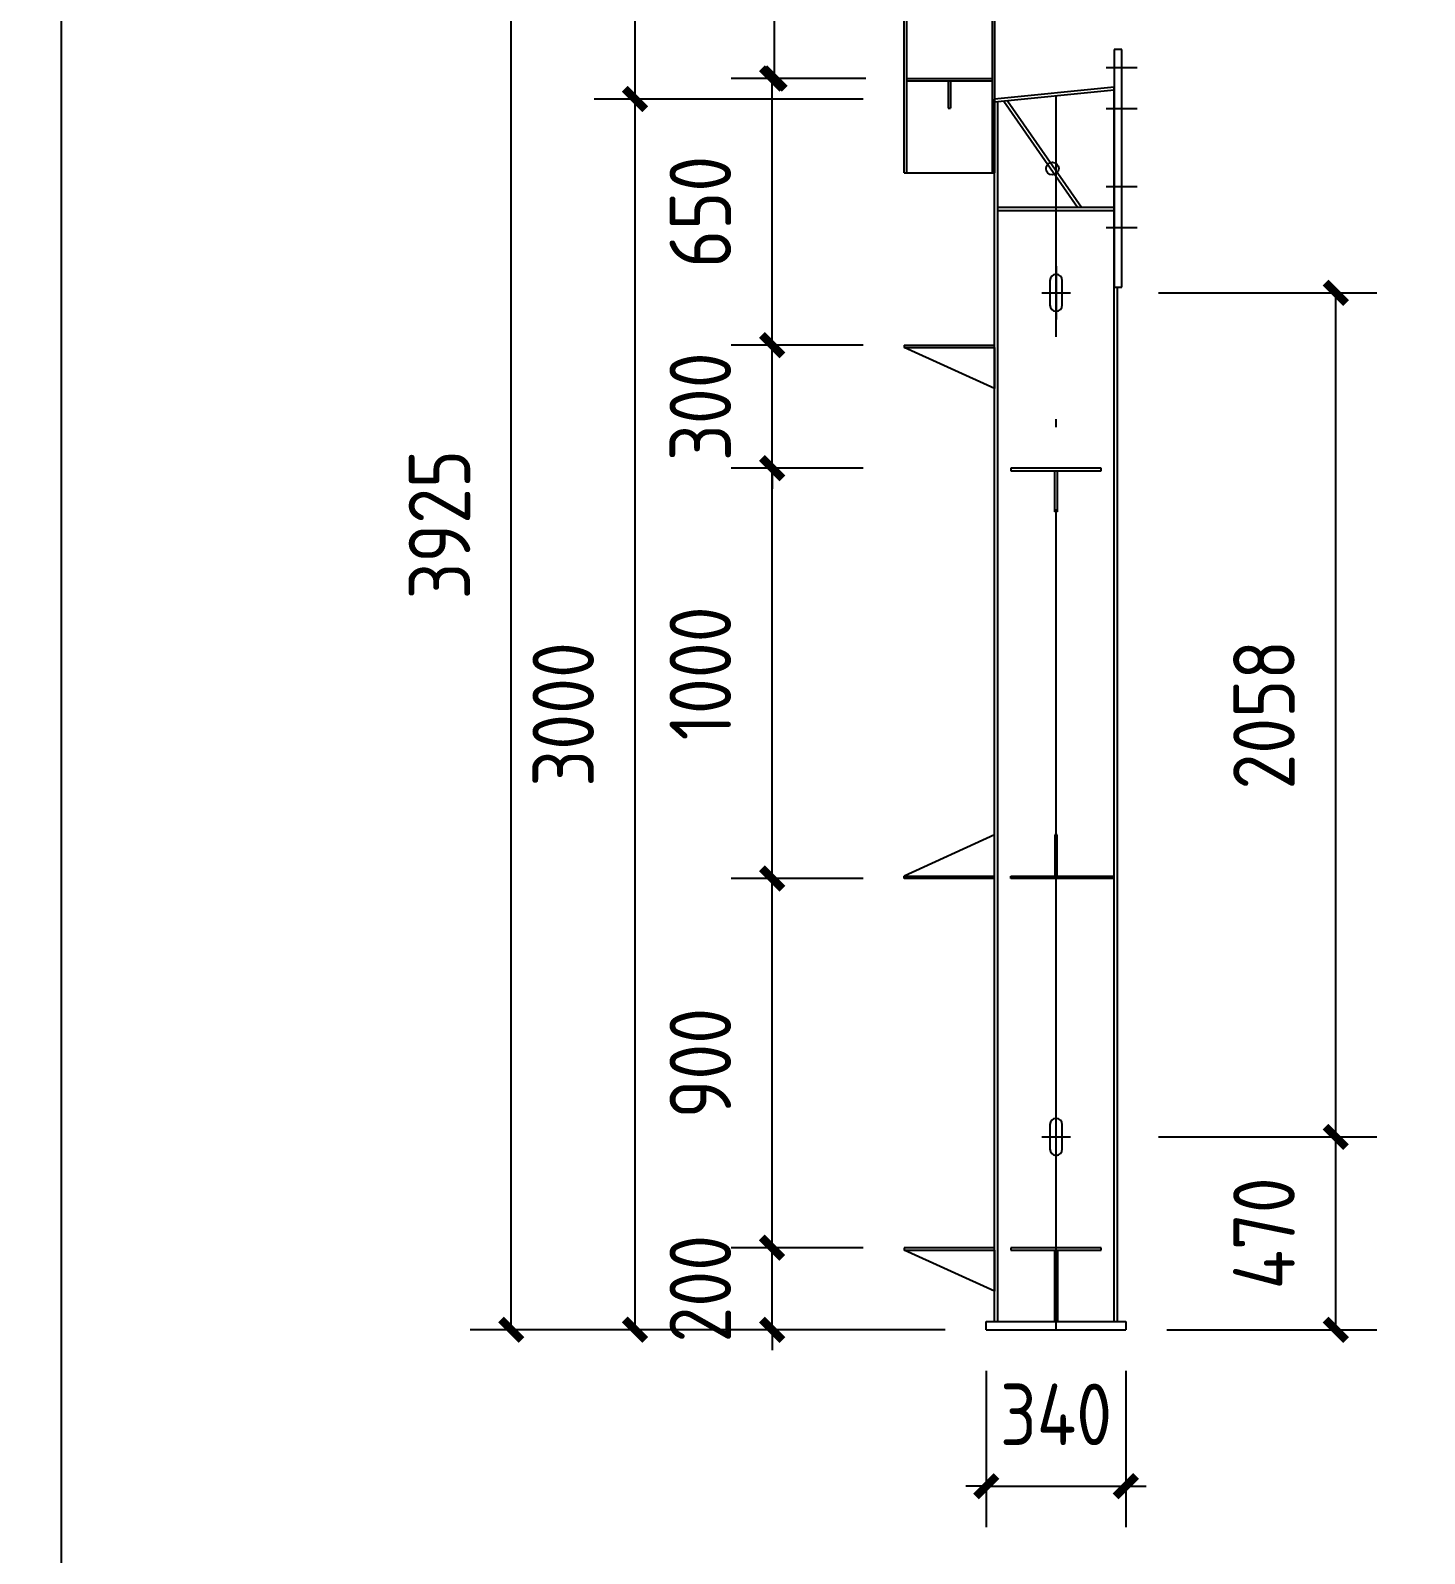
# Model space of a CAD drawing. Extents: x 533809 to 747315, y -17138 to 180511.
# Drawn here: x 640314 to 643712, y 166230 to 169942 of the extents above; entities that cross this region are included whole.
import ezdxf

# ---------------------------------------------------------------- set-up
doc = ezdxf.new("R2010")
doc.units = 0
doc.header["$LTSCALE"] = 1000
doc.header["$MEASUREMENT"] = 0
doc.linetypes.add('DOTE', pattern=[2.42, 2, -0.2, 0.02, -0.2])
doc.layers.add('AXIS', color=3, linetype='Continuous')
doc.layers.add('DOTE', color=1, linetype='Continuous')
doc.styles.get("Standard").update_dxf_attribs({"font": 'gbenor.shx', "bigfont": 'gbcbig.shx'})
doc.dimstyles.get("Standard").update_dxf_attribs({"dimscale": 100, "dimtxt": 3.5, "dimasz": 1, "dimexe": 2.5, "dimexo": 3, "dimgap": 1.5, "dimtad": 1, "dimdec": 0, "dimzin": 0, "dimdsep": 46, "dimtxsty": 'Standard', "dimblk": 'ARCHTICK', "dimcen": 0.09, "dimadec": 0, "dimazin": 0, "dimtfac": 1, "dimtdec": 0, "dimtix": 1, "dimtmove": 2, "dimatfit": 3, "dimfxl": 1, "dimtolj": 1, "dimtzin": 0, "dimarcsym": 0})

# ---------------------------------------------------------------- blocks, each defined once
blk = doc.blocks.new('_ArchTick')
at = {"color": 0, "linetype": 'ByBlock', "const_width": 0.4}
blk.add_lwpolyline([(-0.5, -0.5), (0.5, 0.5)], dxfattribs=at)
blk = doc.blocks.new('*D60')
at = {"layer": 'AXIS', "color": 3, "lineweight": -2}
for p, q in [((642343.6, 167875.4), (642021.5, 167875.4)), ((642121.5, 166975.4), (642121.5, 167875.4)), ((642343.6, 166975.4), (642021.5, 166975.4))]:
    blk.add_line(p, q, dxfattribs=at)
at = {"layer": 'Defpoints', "color": 0}
for p in [(642121.5, 167875.4), (642443.6, 167875.4), (642443.6, 166975.4)]:
    blk.add_point(p, dxfattribs=at)
at = {"layer": 'AXIS', "color": 3, "lineweight": -2, "xscale": 50, "yscale": 50, "zscale": 50}
for p, rotation in [((642121.5, 167875.4), 90), ((642121.5, 166975.4), 270)]:
    blk.add_blockref('_ArchTick', p, dxfattribs=dict(at, rotation=rotation))
at = {"layer": 'AXIS', "color": 0, "insert": (641946.5, 167425.4), "char_height": 150, "attachment_point": 5, "rotation": 90}
blk.add_mtext('\\A1;900', dxfattribs=at)
blk = doc.blocks.new('*D61')
at = {"layer": 'AXIS', "color": 3, "lineweight": -2}
for p, q in [((642343.6, 168875.4), (642021.5, 168875.4)), ((642121.5, 167875.4), (642121.5, 168875.4)), ((642343.6, 167875.4), (642021.5, 167875.4))]:
    blk.add_line(p, q, dxfattribs=at)
at = {"layer": 'Defpoints', "color": 0}
for p in [(642121.5, 168875.4), (642443.6, 168875.4), (642443.6, 167875.4)]:
    blk.add_point(p, dxfattribs=at)
at = {"layer": 'AXIS', "color": 3, "lineweight": -2, "xscale": 50, "yscale": 50, "zscale": 50}
for p, rotation in [((642121.5, 168875.4), 90), ((642121.5, 167875.4), 270)]:
    blk.add_blockref('_ArchTick', p, dxfattribs=dict(at, rotation=rotation))
at = {"layer": 'AXIS', "color": 0, "insert": (641946.5, 168375.4), "char_height": 150, "attachment_point": 5, "rotation": 90}
blk.add_mtext('\\A1;1000', dxfattribs=at)
blk = doc.blocks.new('*D62')
at = {"layer": 'AXIS', "color": 3, "lineweight": -2}
for p, q in [((643063.6, 167245.4), (643595.5, 167245.4)), ((643495.5, 166775.4), (643495.5, 167245.4)), ((643083.6, 166775.4), (643595.5, 166775.4))]:
    blk.add_line(p, q, dxfattribs=at)
at = {"layer": 'Defpoints', "color": 0}
for p in [(642963.6, 167245.4), (643495.5, 167245.4), (642983.6, 166775.4)]:
    blk.add_point(p, dxfattribs=at)
at = {"layer": 'AXIS', "color": 3, "lineweight": -2, "xscale": 50, "yscale": 50, "zscale": 50}
for p, rotation in [((643495.5, 167245.4), 90), ((643495.5, 166775.4), 270)]:
    blk.add_blockref('_ArchTick', p, dxfattribs=dict(at, rotation=rotation))
at = {"layer": 'AXIS', "color": 0, "insert": (643320.5, 167010.4), "char_height": 150, "attachment_point": 5, "rotation": 90}
blk.add_mtext('\\A1;470', dxfattribs=at)
blk = doc.blocks.new('*D63')
at = {"layer": 'AXIS', "color": 3, "lineweight": -2}
for p, q in [((643063.6, 169303.1), (643595.5, 169303.1)), ((643495.5, 167245.4), (643495.5, 169303.1)), ((643063.6, 167245.4), (643595.5, 167245.4))]:
    blk.add_line(p, q, dxfattribs=at)
at = {"layer": 'Defpoints', "color": 0}
for p in [(642963.6, 169303.1), (643495.5, 169303.1), (642963.6, 167245.4)]:
    blk.add_point(p, dxfattribs=at)
at = {"layer": 'AXIS', "color": 3, "lineweight": -2, "xscale": 50, "yscale": 50, "zscale": 50}
for p, rotation in [((643495.5, 169303.1), 90), ((643495.5, 167245.4), 270)]:
    blk.add_blockref('_ArchTick', p, dxfattribs=dict(at, rotation=rotation))
at = {"layer": 'AXIS', "color": 0, "insert": (643320.5, 168274.3), "char_height": 150, "attachment_point": 5, "rotation": 90}
blk.add_mtext('\\A1;2058', dxfattribs=at)
blk = doc.blocks.new('*D66')
at = {"layer": 'AXIS', "color": 3, "lineweight": -2}
for p, q in [((642343.6, 169775.4), (641687.4, 169775.4)), ((641787.4, 166775.4), (641787.4, 169775.4)), ((642543.6, 166775.4), (641687.4, 166775.4))]:
    blk.add_line(p, q, dxfattribs=at)
at = {"layer": 'Defpoints', "color": 0}
for p in [(641787.4, 169775.4), (642443.6, 169775.4), (642643.6, 166775.4)]:
    blk.add_point(p, dxfattribs=at)
at = {"layer": 'AXIS', "color": 3, "lineweight": -2, "xscale": 50, "yscale": 50, "zscale": 50}
for p, rotation in [((641787.4, 169775.4), 90), ((641787.4, 166775.4), 270)]:
    blk.add_blockref('_ArchTick', p, dxfattribs=dict(at, rotation=rotation))
at = {"layer": 'AXIS', "color": 0, "insert": (641612.4, 168275.4), "char_height": 150, "attachment_point": 5, "rotation": 90}
blk.add_mtext('\\A1;3000', dxfattribs=at)
blk = doc.blocks.new('*D67')
at = {"layer": 'AXIS', "color": 3, "lineweight": -2}
for p, q in [((642343.6, 170700.4), (641687.4, 170700.4)), ((641787.4, 169775.4), (641787.4, 170700.4)), ((642343.6, 169775.4), (641687.4, 169775.4))]:
    blk.add_line(p, q, dxfattribs=at)
at = {"layer": 'Defpoints', "color": 0}
for p in [(641787.4, 170700.4), (642443.6, 170700.4), (642443.6, 169775.4)]:
    blk.add_point(p, dxfattribs=at)
at = {"layer": 'AXIS', "color": 3, "lineweight": -2, "xscale": 50, "yscale": 50, "zscale": 50}
for p, rotation in [((641787.4, 170700.4), 90), ((641787.4, 169775.4), 270)]:
    blk.add_blockref('_ArchTick', p, dxfattribs=dict(at, rotation=rotation))
at = {"layer": 'AXIS', "color": 0, "insert": (641612.4, 170237.9), "char_height": 150, "attachment_point": 5, "rotation": 90}
blk.add_mtext('\\A1;925', dxfattribs=at)
blk = doc.blocks.new('*D68')
at = {"layer": 'AXIS', "color": 3, "lineweight": -2}
for p, q in [((642343.6, 170700.4), (641385.7, 170700.4)), ((641485.7, 166775.4), (641485.7, 170700.4)), ((642543.6, 166775.4), (641385.7, 166775.4))]:
    blk.add_line(p, q, dxfattribs=at)
at = {"layer": 'Defpoints', "color": 0}
for p in [(641485.7, 170700.4), (642443.6, 170700.4), (642643.6, 166775.4)]:
    blk.add_point(p, dxfattribs=at)
at = {"layer": 'AXIS', "color": 3, "lineweight": -2, "xscale": 50, "yscale": 50, "zscale": 50}
for p, rotation in [((641485.7, 170700.4), 90), ((641485.7, 166775.4), 270)]:
    blk.add_blockref('_ArchTick', p, dxfattribs=dict(at, rotation=rotation))
at = {"layer": 'AXIS', "color": 0, "insert": (641310.7, 168737.9), "char_height": 150, "attachment_point": 5, "rotation": 90}
blk.add_mtext('\\A1;3925', dxfattribs=at)
blk = doc.blocks.new('*D118')
at = {"layer": 'AXIS', "color": 3, "lineweight": -2}
for p, q in [((642643.6, 166675.4), (642643.6, 166294.1)), ((642983.6, 166675.4), (642983.6, 166294.1)), ((642643.6, 166394.1), (642593.6, 166394.1)), ((642643.6, 166394.1), (642983.6, 166394.1)), ((642983.6, 166394.1), (643033.6, 166394.1))]:
    blk.add_line(p, q, dxfattribs=at)
at = {"layer": 'Defpoints', "color": 0}
for p in [(642643.6, 166775.4), (642983.6, 166775.4), (642983.6, 166394.1)]:
    blk.add_point(p, dxfattribs=at)
at = {"layer": 'AXIS', "color": 3, "lineweight": -2, "xscale": 50, "yscale": 50, "zscale": 50}
blk.add_blockref('_ArchTick', (642643.6, 166394.1), dxfattribs=at)
at = {"layer": 'AXIS', "color": 3, "lineweight": -2, "xscale": 50, "yscale": 50, "zscale": 50, "rotation": 180}
blk.add_blockref('_ArchTick', (642983.6, 166394.1), dxfattribs=at)
at = {"layer": 'AXIS', "color": 0, "insert": (642813.6, 166569.1), "char_height": 150, "attachment_point": 5}
blk.add_mtext('\\A1;340', dxfattribs=at)
blk = doc.blocks.new('*D132')
at = {"layer": 'AXIS', "color": 3, "lineweight": -2}
for p, q in [((642121.5, 169175.4), (642121.5, 169225.4)), ((642343.6, 169175.4), (642021.5, 169175.4)), ((642121.5, 168875.4), (642121.5, 169175.4)), ((642343.6, 168875.4), (642021.5, 168875.4)), ((642121.5, 168875.4), (642121.5, 168825.4))]:
    blk.add_line(p, q, dxfattribs=at)
at = {"layer": 'Defpoints', "color": 0}
for p in [(642121.5, 169175.4), (642443.6, 169175.4), (642443.6, 168875.4)]:
    blk.add_point(p, dxfattribs=at)
at = {"layer": 'AXIS', "color": 3, "lineweight": -2, "xscale": 50, "yscale": 50, "zscale": 50}
for p, rotation in [((642121.5, 169175.4), 270), ((642121.5, 168875.4), 90)]:
    blk.add_blockref('_ArchTick', p, dxfattribs=dict(at, rotation=rotation))
at = {"layer": 'AXIS', "color": 0, "insert": (641946.5, 169025.4), "char_height": 150, "attachment_point": 5, "rotation": 90}
blk.add_mtext('\\A1;300', dxfattribs=at)
blk = doc.blocks.new('*D133')
at = {"layer": 'AXIS', "color": 3, "lineweight": -2}
for p, q in [((642343.6, 169825.4), (642021.5, 169825.4)), ((642121.5, 169175.4), (642121.5, 169825.4)), ((642343.6, 169175.4), (642021.5, 169175.4))]:
    blk.add_line(p, q, dxfattribs=at)
at = {"layer": 'Defpoints', "color": 0}
for p in [(642121.5, 169825.4), (642443.6, 169825.4), (642443.6, 169175.4)]:
    blk.add_point(p, dxfattribs=at)
at = {"layer": 'AXIS', "color": 3, "lineweight": -2, "xscale": 50, "yscale": 50, "zscale": 50}
for p, rotation in [((642121.5, 169825.4), 90), ((642121.5, 169175.4), 270)]:
    blk.add_blockref('_ArchTick', p, dxfattribs=dict(at, rotation=rotation))
at = {"layer": 'AXIS', "color": 0, "insert": (641946.5, 169500.4), "char_height": 150, "attachment_point": 5, "rotation": 90}
blk.add_mtext('\\A1;650', dxfattribs=at)
blk = doc.blocks.new('*D1763')
at = {"layer": 'AXIS', "color": 3, "lineweight": -2}
for p, q in [((642121.5, 166975.4), (642121.5, 167025.4)), ((642343.6, 166975.4), (642021.5, 166975.4)), ((642121.5, 166775.4), (642121.5, 166975.4)), ((642543.6, 166775.4), (642021.5, 166775.4)), ((642121.5, 166775.4), (642121.5, 166725.4))]:
    blk.add_line(p, q, dxfattribs=at)
at = {"layer": 'Defpoints', "color": 0}
for p in [(642121.5, 166975.4), (642443.6, 166975.4), (642643.6, 166775.4)]:
    blk.add_point(p, dxfattribs=at)
at = {"layer": 'AXIS', "color": 3, "lineweight": -2, "xscale": 50, "yscale": 50, "zscale": 50}
for p, rotation in [((642121.5, 166975.4), 270), ((642121.5, 166775.4), 90)]:
    blk.add_blockref('_ArchTick', p, dxfattribs=dict(at, rotation=rotation))
at = {"layer": 'AXIS', "color": 0, "insert": (641946.5, 166875.4), "char_height": 150, "attachment_point": 5, "rotation": 90}
blk.add_mtext('\\A1;200', dxfattribs=at)
blk = doc.blocks.new('*D2325')
at = {"layer": 'AXIS', "color": 3, "lineweight": -2}
for p, q in [((642349.6, 170700.4), (642027.5, 170700.4)), ((642127.5, 169825.4), (642127.5, 170700.4)), ((642349.6, 169825.4), (642027.5, 169825.4))]:
    blk.add_line(p, q, dxfattribs=at)
at = {"layer": 'Defpoints', "color": 0}
for p in [(642127.5, 170700.4), (642449.6, 170700.4), (642449.6, 169825.4)]:
    blk.add_point(p, dxfattribs=at)
at = {"layer": 'AXIS', "color": 3, "lineweight": -2, "xscale": 50, "yscale": 50, "zscale": 50}
for p, rotation in [((642127.5, 170700.4), 90), ((642127.5, 169825.4), 270)]:
    blk.add_blockref('_ArchTick', p, dxfattribs=dict(at, rotation=rotation))
at = {"layer": 'AXIS', "color": 0, "insert": (641952.5, 170262.9), "char_height": 150, "attachment_point": 5, "rotation": 90}
blk.add_mtext('\\A1;875', dxfattribs=at)

msp = doc.modelspace()

# ---------------------------------------------------------------- linework, layer by layer
at = {"color": 4}
for p, q in [((642443.6, 169595.4), (642443.6, 170694.4)), ((642449.6, 169595.4), (642449.6, 170694.4)), ((642657.6, 170694.4), (642657.6, 169595.4)), ((642663.6, 170694.4), (642663.6, 169595.4)), ((642443.6, 169595.4), (642663.6, 169595.4))]:
    msp.add_line(p, q, dxfattribs=at)
at = {"color": 2}
for p, q in [((642973.6, 169896.4), (642955.6, 169896.4)), ((642955.6, 169896.4), (642955.6, 169316.4)), ((643011.6, 169851.4), (642935.6, 169851.4)), ((642449.6, 169825.4), (642657.6, 169825.4)), ((642449.6, 169819.4), (642657.6, 169819.4)), ((642550.6, 169819.4), (642550.6, 169753.1)), ((642556.6, 169819.4), (642556.6, 169753.1)), ((642550.6, 169753.1), (642556.6, 169753.1)), ((642663.6, 169775.4), (642663.6, 169595.4)), ((643011.6, 169751.4), (642935.6, 169751.4)), ((643011.6, 169561.4), (642935.6, 169561.4)), ((643011.6, 169461.4), (642935.6, 169461.4)), ((642955.6, 169316.4), (642973.6, 169316.4)), ((642443.6, 169175.4), (642443.6, 169169.4)), ((642443.6, 169175.4), (642663.6, 169175.4)), ((642443.6, 169169.4), (642663.6, 169169.4)), ((642663.6, 169069.4), (642443.6, 169169.4)), ((642663.6, 169169.4), (642663.6, 169069.4)), ((642813.6, 168875.4), (642703.6, 168875.4)), ((642703.6, 168875.4), (642703.6, 168869.4)), ((642703.6, 168869.4), (642923.6, 168869.4)), ((642810.6, 168769.4), (642810.6, 168869.4)), ((642810.6, 168869.4), (642816.6, 168869.4)), ((642923.6, 168875.4), (642813.6, 168875.4)), ((642816.6, 168869.4), (642816.6, 168769.4)), ((642923.6, 168869.4), (642923.6, 168875.4)), ((642816.6, 168769.4), (642810.6, 168769.4)), ((642663.6, 167981.4), (642443.6, 167881.4)), ((642663.6, 167881.4), (642663.6, 167981.4)), ((642816.6, 167981.4), (642810.6, 167981.4)), ((642810.6, 167981.4), (642810.6, 167881.4)), ((642816.6, 167881.4), (642816.6, 167981.4)), ((642443.6, 167875.4), (642443.6, 167881.4)), ((642443.6, 167881.4), (642663.6, 167881.4)), ((642663.6, 167875.4), (642443.6, 167875.4)), ((642703.6, 167875.4), (642703.6, 167881.4)), ((642703.6, 167881.4), (642923.6, 167881.4)), ((642813.6, 167875.4), (642703.6, 167875.4)), ((642810.6, 167881.4), (642816.6, 167881.4)), ((642923.6, 167875.4), (642813.6, 167875.4)), ((642865.6, 167875.4), (642865.6, 167881.4)), ((642865.6, 167881.4), (642955.6, 167881.4)), ((642955.6, 167875.4), (642865.6, 167875.4)), ((642923.6, 167881.4), (642923.6, 167875.4)), ((642663.6, 166975.4), (642443.6, 166975.4)), ((642443.6, 166969.4), (642663.6, 166969.4)), ((642663.6, 166869.4), (642443.6, 166969.4)), ((642663.6, 166969.4), (642663.6, 166869.4)), ((642813.6, 166975.4), (642703.6, 166975.4)), ((642703.6, 166975.4), (642703.6, 166969.4)), ((642703.6, 166969.4), (642923.6, 166969.4)), ((642809.6, 166969.4), (642809.6, 166795.4)), ((642810.6, 166969.4), (642816.6, 166969.4)), ((642923.6, 166975.4), (642813.6, 166975.4)), ((642817.6, 166795.4), (642817.6, 166969.4)), ((642923.6, 166969.4), (642923.6, 166975.4)), ((642643.6, 166775.4), (642643.6, 166795.4)), ((642643.6, 166795.4), (642983.6, 166795.4)), ((642643.6, 166775.4), (642983.6, 166775.4)), ((642809.6, 166795.4), (642817.6, 166795.4)), ((642809.6, 166795.4), (642817.6, 166795.4)), ((642983.6, 166795.4), (642983.6, 166775.4))]:
    msp.add_line(p, q, dxfattribs=at)
for p, q in [((642955.6, 169804.6), (642663.6, 169775.4)), ((642955.6, 169796.6), (642663.6, 169767.4)), ((642865.9, 169511.1), (642686, 169769.6)), ((642875.6, 169511.1), (642695.1, 169770.5)), ((642955.6, 169511.1), (642671.6, 169511.1)), ((642955.6, 169503.1), (642671.6, 169503.1)), ((642955.6, 169511.1), (642855.6, 169511.1)), ((642813.6, 169368.1), (642813.6, 169238.1)), ((642798.6, 169333.1), (642798.6, 169273.1)), ((642813.6, 169303.1), (642813.6, 169348.1)), ((642828.6, 169273.1), (642828.6, 169333.1)), ((642778.6, 169303.1), (642848.6, 169303.1)), ((642813.6, 167245.4), (642813.6, 167290.4)), ((642798.6, 167275.4), (642798.6, 167215.4)), ((642828.6, 167215.4), (642828.6, 167275.4)), ((642778.6, 167245.4), (642848.6, 167245.4)), ((642443.6, 166975.4), (642443.6, 166969.4))]:
    msp.add_line(p, q)
for points in [[(595839.1, 140362.3), (640389.1, 140362.3), (640389.1, 171862.3), (595839.1, 171862.3)], [(640389.1, 171862.3), (652269.1, 171862.3), (652269.1, 163462.3), (640389.1, 163462.3)]]:
    msp.add_lwpolyline(points, close=True)
msp.add_circle((642804.8, 169605.9), 15.5)
for centre, start, end in [((642813.6, 169333.1), 0, 180), ((642813.6, 169273.1), 180, 0), ((642813.6, 167275.4), 0, 180), ((642813.6, 167215.4), 180, 0)]:
    msp.add_arc(centre, 15, start, end)
at = {"layer": 'DOTE', "color": 2}
msp.add_line((642973.6, 169316.4), (642973.6, 169896.4), dxfattribs=at)
at = {"layer": 'DOTE', "linetype": 'DOTE'}
msp.add_line((642813.6, 166775.4), (642813.6, 169782.4), dxfattribs=at)
at = {"layer": 'DOTE', "color": 0}
for p, q in [((642955.6, 166795.4), (642955.6, 169804.6)), ((642663.6, 166795.4), (642663.6, 169775.4)), ((642671.6, 166795.4), (642671.6, 169768.2)), ((642963.6, 166795.4), (642963.6, 169316.4))]:
    msp.add_line(p, q, dxfattribs=at)

# ---------------------------------------------------------------- dimensions: what is measured, and where the dimension line sits
at = {"layer": 'AXIS', "color": 0}
for base, p1, p2, picture, middle in [((641485.7, 170700.4), (642643.6, 166775.4), (642443.6, 170700.4), '*D68', (641310.7, 168737.9)), ((641787.4, 170700.4), (642443.6, 169775.4), (642443.6, 170700.4), '*D67', (641612.4, 170237.9)), ((642127.5, 170700.4), (642449.6, 169825.4), (642449.6, 170700.4), '*D2325', (641952.5, 170262.9)), ((642121.5, 169825.4), (642443.6, 169175.4), (642443.6, 169825.4), '*D133', (641946.5, 169500.4)), ((641787.4, 169775.4), (642643.6, 166775.4), (642443.6, 169775.4), '*D66', (641612.4, 168275.4)), ((643495.5, 169303.1), (642963.6, 167245.4), (642963.6, 169303.1), '*D63', (643320.5, 168274.3)), ((642121.5, 169175.4), (642443.6, 168875.4), (642443.6, 169175.4), '*D132', (641946.5, 169025.4)), ((642121.5, 168875.4), (642443.6, 167875.4), (642443.6, 168875.4), '*D61', (641946.5, 168375.4)), ((642121.5, 167875.4), (642443.6, 166975.4), (642443.6, 167875.4), '*D60', (641946.5, 167425.4)), ((643495.5, 167245.4), (642983.6, 166775.4), (642963.6, 167245.4), '*D62', (643320.5, 167010.4)), ((642121.5, 166975.4), (642643.6, 166775.4), (642443.6, 166975.4), '*D1763', (641946.5, 166875.4))]:
    dim = msp.add_linear_dim(base=base, p1=p1, p2=p2, angle=90, dimstyle='Standard', override={"dimtxt": 1.5, "dimasz": 0.5, "dimexe": 1, "dimexo": 1, "dimgap": 1, "dimclrd": 3, "dimclre": 3}, dxfattribs=at)
    dim.commit()
    dim.dimension.update_dxf_attribs({"geometry": picture, "text_midpoint": middle})
dim = msp.add_linear_dim(base=(642983.6, 166394.1), p1=(642643.6, 166775.4), p2=(642983.6, 166775.4), dimstyle='Standard', override={"dimtxt": 1.5, "dimasz": 0.5, "dimexe": 1, "dimexo": 1, "dimgap": 1, "dimclrd": 3, "dimclre": 3}, dxfattribs=at)
dim.commit()
dim.dimension.update_dxf_attribs({"geometry": '*D118', "text_midpoint": (642813.6, 166569.1)})

doc.saveas('drawing.dxf')
